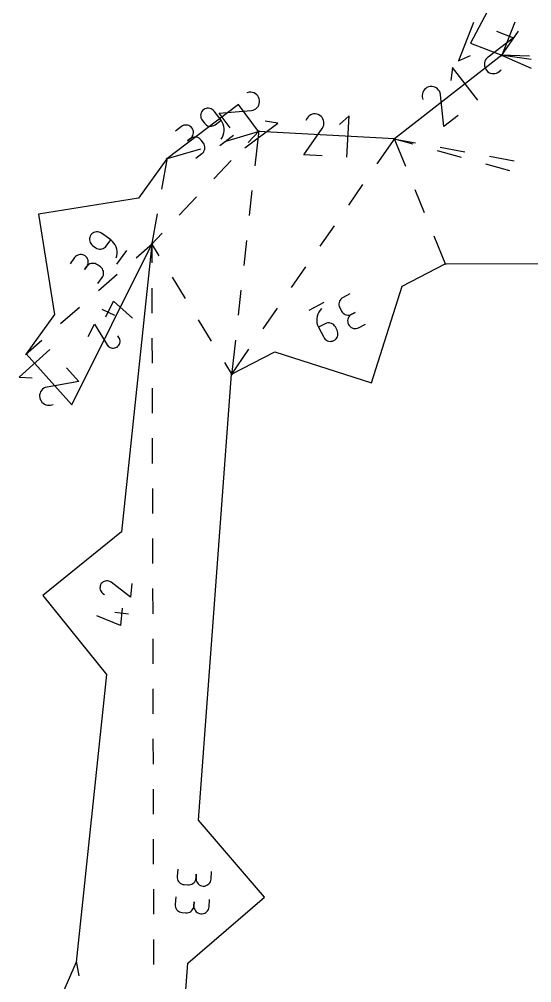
# Model space of a CAD drawing. Extents: x -2 to 214, y 3 to 282.
# Drawn here: x 69.17 to 80.51, y 232.63 to 253.97 of the extents above; entities that cross this region are included whole.
import ezdxf

# ---------------------------------------------------------------- set-up
doc = ezdxf.new("R2010")
doc.units = 0
doc.layers.add('Layer_1', color=7, linetype='CONTINUOUS')

msp = doc.modelspace()

# ---------------------------------------------------------------- linework, layer by layer
at = {"layer": 'Layer_1', "color": 5}
for points in [[(79.959376, 254.954152), (79.154983, 253.433306), (79.848978, 253.167527), (77.472501, 251.31574), (74.464164, 251.478988)], [(74.464192, 251.47902), (74.020824, 252.075419), (72.437367, 250.87868), (71.807225, 250.005795), (69.590877, 249.647856), (69.948816, 247.431508), (69.31867, 246.558627), (70.332928, 245.431632), (72.099946, 248.988818), (71.43068, 242.615827), (69.686064, 241.202811), (71.09908, 239.458194), (70.429818, 233.0852), (69.696831, 231.411633)], [(72.164321, 223.186725), (72.89824, 233.063258), (74.599013, 234.528753), (73.133521, 236.229526), (73.867437, 246.106055), (74.822519, 246.599782), (76.961735, 245.918572), (77.642949, 248.057791), (78.598024, 248.551518), (81.409836, 248.556668)]]:
    msp.add_lwpolyline(points, dxfattribs=at)
at = {"layer": 'Layer_1', "color": 1}
for points in [[(79.22086, 253.897735), (78.893814, 253.043751), (79.156394, 253.160948)], [(80.136707, 253.900723), (79.840903, 253.146904)], [(79.731051, 253.702356), (80.11033, 253.557106), (79.543797, 253.12712), (79.543797, 253.12712), (79.543091, 253.126767), (79.542386, 253.126414), (79.54168, 253.126061), (79.540975, 253.125709), (79.540269, 253.125356), (79.539563, 253.125003), (79.538858, 253.12465), (79.538152, 253.124298), (79.537447, 253.123592), (79.537447, 253.123592), (79.511094, 253.098051), (79.490316, 253.069088), (79.475182, 253.037479), (79.465762, 253.004036), (79.462164, 252.969569), (79.464281, 252.934891), (79.472465, 252.900813), (79.486682, 252.868146), (79.506967, 252.837701), (79.506967, 252.837701), (79.532649, 252.811489), (79.561718, 252.790817), (79.593362, 252.775753), (79.626805, 252.766369), (79.661237, 252.762771), (79.695879, 252.76524), (79.729922, 252.773495), (79.76259, 252.787818), (79.79307, 252.808279), (79.836267, 252.846517)], [(79.836359, 253.14932), (80.217511, 253.698965)], [(80.464265, 253.146925), (79.82683, 253.168303)], [(80.497408, 253.077491), (79.827024, 253.17061)], [(79.828682, 253.176473), (80.50137, 252.881389)], [(79.317405, 252.173671), (78.755331, 252.895003), (78.719962, 252.609641)], [(78.886473, 251.837869), (78.566108, 251.588236), (78.490787, 252.295471), (78.490787, 252.295471), (78.490801, 252.296176), (78.490797, 252.296882), (78.490776, 252.297587), (78.490734, 252.298293), (78.490667, 252.298999), (78.490586, 252.299704), (78.490483, 252.30041), (78.490367, 252.301115), (78.490222, 252.301821), (78.490222, 252.301821), (78.482003, 252.337589), (78.467927, 252.370362), (78.4487, 252.399643), (78.424959, 252.424972), (78.397336, 252.445856), (78.366503, 252.461837), (78.333095, 252.472421), (78.297786, 252.477148), (78.261227, 252.475384), (78.261227, 252.475384), (78.225519, 252.466917), (78.192817, 252.452736), (78.163571, 252.433439), (78.138277, 252.409661), (78.117428, 252.382039), (78.101482, 252.351206), (78.09097, 252.317798), (78.086348, 252.282432), (78.088112, 252.245757), (78.098519, 252.189017)], [(73.833697, 251.560733), (73.591391, 251.886672), (74.30015, 251.945939), (74.30015, 251.945939), (74.300856, 251.945907), (74.301561, 251.945896), (74.302267, 251.9459), (74.302972, 251.945928), (74.303678, 251.945974), (74.304384, 251.946041), (74.305089, 251.946122), (74.305795, 251.946228), (74.3065, 251.946358), (74.3065, 251.946358), (74.342441, 251.953767), (74.375532, 251.967066), (74.405236, 251.985623), (74.431094, 252.0088), (74.452614, 252.035929), (74.4693, 252.066409), (74.48066, 252.09957), (74.486163, 252.134777), (74.485457, 252.171367), (74.485457, 252.171367), (74.477802, 252.207255), (74.464326, 252.240275), (74.445699, 252.269979), (74.422487, 252.295802), (74.395323, 252.317287), (74.364843, 252.333938), (74.331682, 252.345227), (74.296439, 252.350659), (74.259729, 252.349601), (74.202766, 252.340499)], [(73.635817, 251.311873), (73.635817, 251.311873), (73.663263, 251.354979), (73.683795, 251.400721), (73.697412, 251.448331), (73.704115, 251.497054), (73.703921, 251.546114), (73.69683, 251.594752), (73.68286, 251.642211), (73.662046, 251.687712), (73.634353, 251.730508), (73.482732, 251.931118), (73.482732, 251.931118), (73.462412, 251.95352), (73.439129, 251.971441), (73.413517, 251.984811), (73.386248, 251.993525), (73.357955, 251.997476), (73.329345, 251.996418), (73.301052, 251.990597), (73.273747, 251.979731), (73.2481, 251.963715), (73.2481, 251.963715), (73.225769, 251.94343), (73.207883, 251.920147), (73.194548, 251.894535), (73.18587, 251.86723), (73.181954, 251.838938), (73.183012, 251.810292), (73.188868, 251.781964), (73.199734, 251.754659), (73.21575, 251.729012), (73.266303, 251.662129), (73.266303, 251.662129), (73.286623, 251.639727), (73.309942, 251.621806), (73.335589, 251.608436), (73.362894, 251.599758), (73.391187, 251.595807), (73.419797, 251.596865), (73.44809, 251.602686), (73.475359, 251.613551), (73.500971, 251.629497), (73.63455, 251.730455)], [(75.873532, 250.944625), (75.467989, 250.966638), (75.875458, 251.549575), (75.875458, 251.549575), (75.875811, 251.550281), (75.876164, 251.550986), (75.876517, 251.551692), (75.876869, 251.552397), (75.877222, 251.553103), (75.877575, 251.553808), (75.877928, 251.554514), (75.87828, 251.55522), (75.878633, 251.555925), (75.878633, 251.555925), (75.895919, 251.58831), (75.90682, 251.622247), (75.911547, 251.656961), (75.910136, 251.691674), (75.90301, 251.725576), (75.89024, 251.75789), (75.872001, 251.787806), (75.848471, 251.814547), (75.819825, 251.837301), (75.819825, 251.837301), (75.787334, 251.854375), (75.753327, 251.865135), (75.718578, 251.869756), (75.683865, 251.868345), (75.649998, 251.861219), (75.617719, 251.848413), (75.587839, 251.830104), (75.561133, 251.806468), (75.538379, 251.777646), (75.508993, 251.728017)], [(76.41905, 250.91503), (76.468601, 251.82816), (76.254581, 251.636115)], [(73.076378, 250.88909), (73.209954, 250.990048), (73.209954, 250.990048), (73.232355, 251.010368), (73.250277, 251.033652), (73.263612, 251.059263), (73.27229, 251.086533), (73.276206, 251.114791), (73.275147, 251.143366), (73.269327, 251.171588), (73.258496, 251.198822), (73.242551, 251.224363), (73.192001, 251.291247), (73.192001, 251.291247), (73.171787, 251.313542), (73.148539, 251.331393), (73.122963, 251.344692), (73.095728, 251.353371), (73.067471, 251.357322), (73.03886, 251.356263), (73.010568, 251.350443), (72.983263, 251.339577), (72.957616, 251.323596), (72.890732, 251.273047), (72.957616, 251.323596), (72.957616, 251.323596), (72.980017, 251.343916), (72.997938, 251.3672), (73.011273, 251.392847), (73.019951, 251.420152), (73.023867, 251.448444), (73.022809, 251.47709), (73.016953, 251.505383), (73.006052, 251.532688), (72.990036, 251.558335), (72.990036, 251.558335), (72.969786, 251.58063), (72.946574, 251.598481), (72.920997, 251.61178), (72.893728, 251.620459), (72.86547, 251.624375), (72.83686, 251.623316), (72.808567, 251.617495), (72.781262, 251.60663), (72.755615, 251.590614), (72.622039, 251.489656)], [(74.159639, 251.122291), (74.893537, 251.667869), (74.609046, 251.709701)], [(73.609221, 251.173634), (73.909989, 251.400946)], [(73.716733, 251.257623), (74.485464, 251.485317)], [(74.479467, 251.49511), (74.236975, 251.239706)], [(74.46664, 251.501075), (74.380146, 250.722311)], [(77.09052, 250.763731), (77.485159, 251.334017)], [(77.721481, 250.704341), (77.464165, 251.336324)], [(77.450703, 251.319755), (77.938848, 251.230632)], [(77.890186, 251.200117), (77.451144, 251.321691)], [(78.484585, 251.131001), (79.030315, 251.031366)], [(72.441269, 250.900524), (72.317412, 250.206811)], [(72.416091, 250.872376), (73.184822, 251.100076)], [(78.959459, 250.904024), (78.424824, 251.05207)], [(79.576051, 250.931734), (80.121784, 250.832096)], [(73.855012, 250.837387), (73.473049, 250.435076)], [(80.028732, 250.607934), (79.494094, 250.75598)], [(76.459171, 249.85137), (76.774848, 250.307547)], [(74.318911, 250.170948), (74.257669, 249.619584)], [(78.139875, 249.676745), (77.930678, 250.190545)], [(73.091082, 250.032765), (72.709119, 249.63045)], [(72.219904, 249.66069), (72.096044, 248.966974)], [(71.315326, 248.680317), (71.315326, 248.680317), (71.328872, 248.729582), (71.335046, 248.779335), (71.333988, 248.828844), (71.326085, 248.877382), (71.31148, 248.924217), (71.29042, 248.968628), (71.263115, 249.009886), (71.229848, 249.047259), (71.190802, 249.080032), (70.986911, 249.227221), (70.986911, 249.227221), (70.960911, 249.242673), (70.933359, 249.252974), (70.904925, 249.258231), (70.87628, 249.258541), (70.848093, 249.254025), (70.820999, 249.244783), (70.79567, 249.230883), (70.772775, 249.212468), (70.752949, 249.189643), (70.752949, 249.189643), (70.737567, 249.163679), (70.727337, 249.136162), (70.722151, 249.107764), (70.721886, 249.079118), (70.726437, 249.050931), (70.735751, 249.023803), (70.74965, 248.998473), (70.7681, 248.975543), (70.790925, 248.955717), (70.858902, 248.906645), (70.858902, 248.906645), (70.884902, 248.891193), (70.912453, 248.880928), (70.940887, 248.875707), (70.969533, 248.875421), (70.99772, 248.879972), (71.024813, 248.88925), (71.050143, 248.903114), (71.073038, 248.921494), (71.092829, 248.944283), (71.190837, 249.080035)], [(72.327156, 249.228139), (72.084671, 248.972727)], [(75.827819, 248.939005), (76.143499, 249.395186)], [(71.75368, 248.686265), (72.116653, 249.003419)], [(72.088346, 249.007737), (72.258766, 248.729784)], [(72.099893, 249.011011), (72.100951, 248.569711)], [(74.19643, 249.068221), (74.135195, 248.516857)], [(78.606396, 248.530965), (78.349076, 249.162945)], [(71.33053, 248.540363), (71.551207, 248.846038)], [(70.904858, 248.111777), (71.002867, 248.247533), (71.002867, 248.247533), (71.018283, 248.273533), (71.028549, 248.301049), (71.03377, 248.329448), (71.034052, 248.358058), (71.029502, 248.38621), (71.020224, 248.413268), (71.006359, 248.438562), (70.988015, 248.461387), (70.965261, 248.481142), (70.897284, 248.530214), (70.897284, 248.530214), (70.87139, 248.545559), (70.843944, 248.55579), (70.815581, 248.561011), (70.78697, 248.56129), (70.758783, 248.556739), (70.731725, 248.547461), (70.706396, 248.533561), (70.683501, 248.515146), (70.663675, 248.492322), (70.614603, 248.424345), (70.663675, 248.492322), (70.663675, 248.492322), (70.679126, 248.518321), (70.689392, 248.545873), (70.694613, 248.574307), (70.694871, 248.602953), (70.690285, 248.63114), (70.680971, 248.658233), (70.667037, 248.683563), (70.648586, 248.706458), (70.625726, 248.726284), (70.625726, 248.726284), (70.599832, 248.741665), (70.572386, 248.751896), (70.544023, 248.757081), (70.515413, 248.75736), (70.487261, 248.752809), (70.460168, 248.743531), (70.434838, 248.729632), (70.411943, 248.711217), (70.392117, 248.688392), (70.294108, 248.552633)], [(75.196474, 248.026641), (75.512147, 248.482821)], [(70.918183, 247.956234), (71.335931, 248.321249)], [(72.548739, 248.256846), (72.838708, 247.783909)], [(72.102373, 248.014953), (72.103784, 247.460203)], [(74.07396, 247.96549), (74.012717, 247.414127)], [(71.084838, 247.377837), (71.256017, 247.722434), (71.670294, 247.345064)], [(76.482765, 247.882415), (76.334027, 247.805527), (76.334027, 247.805527), (76.308521, 247.789299), (76.286931, 247.769367), (76.269433, 247.746366), (76.256275, 247.720966), (76.247596, 247.693767), (76.243645, 247.665439), (76.244704, 247.636617), (76.250771, 247.607936), (76.262166, 247.580067), (76.300665, 247.505595), (76.300665, 247.505595), (76.316822, 247.480195), (76.336683, 247.458676), (76.359649, 247.441249), (76.385049, 247.42809), (76.412248, 247.419447), (76.440612, 247.415496), (76.469469, 247.416554), (76.49822, 247.422657), (76.526231, 247.434087), (76.600702, 247.472586), (76.526231, 247.434087), (76.526231, 247.434087), (76.500725, 247.417859), (76.479135, 247.397927), (76.461673, 247.374926), (76.448514, 247.349491), (76.439871, 247.322257), (76.435955, 247.293893), (76.437013, 247.265001), (76.443116, 247.236249), (76.454546, 247.208239), (76.454546, 247.208239), (76.470704, 247.182839), (76.490565, 247.161319), (76.513531, 247.143892), (76.538931, 247.130734), (76.56613, 247.122091), (76.594493, 247.118139), (76.623351, 247.119198), (76.652102, 247.125301), (76.680077, 247.136731), (76.828815, 247.213622)], [(70.082685, 247.226199), (70.500437, 247.591214)], [(70.998178, 247.549668), (71.273807, 247.412751)], [(74.565122, 247.114277), (74.880794, 247.570461)], [(75.909445, 247.692169), (75.574546, 247.51904)], [(75.859837, 247.56042), (75.859837, 247.56042), (75.825477, 247.522582), (75.797501, 247.480975), (75.776053, 247.436352), (75.761201, 247.389475), (75.753087, 247.341084), (75.751676, 247.291946), (75.757391, 247.242815), (75.770232, 247.194442), (75.790269, 247.147575), (75.905744, 246.924196), (75.905744, 246.924196), (75.921972, 246.89869), (75.941904, 246.877065), (75.964905, 246.859532), (75.99034, 246.846338), (76.017539, 246.83766), (76.045903, 246.833674), (76.07476, 246.834732), (76.103511, 246.840835), (76.131522, 246.852265), (76.131522, 246.852265), (76.156993, 246.868457), (76.178547, 246.888389), (76.19601, 246.91139), (76.209168, 246.936826), (76.217811, 246.96406), (76.221763, 246.992459), (76.220704, 247.021351), (76.214601, 247.050103), (76.203171, 247.078113), (76.164669, 247.152585), (76.164669, 247.152585), (76.148441, 247.17809), (76.128509, 247.199716), (76.105508, 247.217214), (76.080073, 247.230407), (76.052838, 247.239086), (76.024475, 247.243037), (75.995618, 247.241979), (75.966902, 247.235911), (75.938962, 247.224516), (75.790227, 247.147625)], [(73.128678, 247.310971), (73.418647, 246.83803)], [(70.694313, 246.937972), (70.83123, 247.213601), (71.114736, 246.755233), (71.114736, 246.755233), (71.114962, 246.754881), (71.115191, 246.754528), (71.115438, 246.754175), (71.115703, 246.753822), (71.115978, 246.75347), (71.116274, 246.753117), (71.116585, 246.752764), (71.116927, 246.752411), (71.11728, 246.752058), (71.11728, 246.752058), (71.134636, 246.730327), (71.154992, 246.712547), (71.177746, 246.69886), (71.202299, 246.68937), (71.228017, 246.684149), (71.254334, 246.683443), (71.280616, 246.687183), (71.306298, 246.695543), (71.330746, 246.708667), (71.330746, 246.708667), (71.352371, 246.726165), (71.37008, 246.74659), (71.383733, 246.76938), (71.393223, 246.793933), (71.398408, 246.819651), (71.399114, 246.845933), (71.395339, 246.872215), (71.386908, 246.897897), (71.373679, 246.92238), (71.347961, 246.957721)], [(69.301963, 246.544025), (69.664936, 246.86118)], [(72.105146, 246.90545), (72.106557, 246.3507)], [(73.951479, 246.862764), (73.864988, 246.084003)], [(69.847132, 246.654932), (69.167406, 246.043197), (69.454553, 246.028134)], [(73.854807, 246.087813), (74.249442, 246.658096)], [(70.212602, 246.248849), (70.484287, 245.946967), (69.784168, 245.821762), (69.784168, 245.821762), (69.783462, 245.821727), (69.782757, 245.821674), (69.782051, 245.8216), (69.781346, 245.821508), (69.78064, 245.821399), (69.779934, 245.821265), (69.779229, 245.82111), (69.778523, 245.820933), (69.777818, 245.820729), (69.777818, 245.820729), (69.742716, 245.810004), (69.711037, 245.793671), (69.683168, 245.772398), (69.659567, 245.746892), (69.640693, 245.717859), (69.626935, 245.685967), (69.61875, 245.651889), (69.616634, 245.616336), (69.620867, 245.579982), (69.620867, 245.579982), (69.631838, 245.544952), (69.648313, 245.513307), (69.669656, 245.485473), (69.695162, 245.461908), (69.724196, 245.443069), (69.756087, 245.429346), (69.790165, 245.421197), (69.825767, 245.419081), (69.862234, 245.42342), (69.918093, 245.437813)], [(73.708616, 246.365093), (73.879036, 246.087143)], [(72.107912, 245.795946), (72.109323, 245.241192)], [(72.110681, 244.686442), (72.112092, 244.131685)], [(72.113447, 243.576935), (72.114858, 243.022181)], [(72.116219, 242.467428), (72.117631, 241.912678)], [(71.659199, 241.47433), (71.627061, 241.168249), (71.201445, 241.498894), (71.201445, 241.498894), (71.201093, 241.499247), (71.20074, 241.499599), (71.200387, 241.499952), (71.200034, 241.500301), (71.199682, 241.500644), (71.199329, 241.500982), (71.198976, 241.501321), (71.198623, 241.501663), (71.19827, 241.502005), (71.19827, 241.502005), (71.174423, 241.516328), (71.149164, 241.525888), (71.123058, 241.530792), (71.096741, 241.531138), (71.070812, 241.527046), (71.04587, 241.518614), (71.022552, 241.505949), (71.00142, 241.489157), (70.983076, 241.468343), (70.983076, 241.468343), (70.96893, 241.444425), (70.959475, 241.419096), (70.954642, 241.39299), (70.954325, 241.366673), (70.958452, 241.340779), (70.966919, 241.315873), (70.979619, 241.292554), (70.996482, 241.271423), (71.017437, 241.253114), (71.053879, 241.228984)], [(72.118985, 241.357924), (72.120396, 240.80317)], [(71.44669, 240.925849), (71.406508, 240.54318), (70.886588, 240.752289)], [(71.587861, 240.795053), (71.28178, 240.827191)], [(72.121751, 240.248417), (72.123162, 239.693667)], [(72.12452, 239.138913), (72.125931, 238.584159)], [(72.12729, 238.029409), (72.128701, 237.474655)], [(72.130059, 236.919902), (72.13147, 236.365148)], [(72.132825, 235.810398), (72.134236, 235.255641)], [(72.675235, 235.149363), (72.662817, 234.982386), (72.662817, 234.982386), (72.66317, 234.952153), (72.668814, 234.923321), (72.679256, 234.896386), (72.694002, 234.871858), (72.712629, 234.850246), (72.734678, 234.83205), (72.759725, 234.817777), (72.787312, 234.807931), (72.817016, 234.80302), (72.900617, 234.796808), (72.900617, 234.796808), (72.930709, 234.797266), (72.959461, 234.802925), (72.986342, 234.813339), (73.010825, 234.828074), (73.03245, 234.846701), (73.050654, 234.868778), (73.064941, 234.893874), (73.074819, 234.921557), (73.079758, 234.951384), (73.085967, 235.034989), (73.079758, 234.951384), (73.079758, 234.951384), (73.080111, 234.921155), (73.08579, 234.892319), (73.096233, 234.865384), (73.111014, 234.840855), (73.129676, 234.819237), (73.151795, 234.801037), (73.176913, 234.786757), (73.204606, 234.776904), (73.234451, 234.771986), (73.234451, 234.771986), (73.264543, 234.772445), (73.293294, 234.7781), (73.320176, 234.788517), (73.344659, 234.803253), (73.366284, 234.821876), (73.384487, 234.843956), (73.398775, 234.869049), (73.408653, 234.896732), (73.413591, 234.926563), (73.426009, 235.09354)], [(72.135598, 234.700891), (72.137009, 234.146137)], [(72.629469, 234.533434), (72.617051, 234.366457), (72.617051, 234.366457), (72.617404, 234.336228), (72.623048, 234.307392), (72.633455, 234.280457), (72.648201, 234.255929), (72.666828, 234.234318), (72.688877, 234.216121), (72.713924, 234.201848), (72.741511, 234.192002), (72.771215, 234.187091), (72.854823, 234.180879), (72.854823, 234.180879), (72.884915, 234.181337), (72.913667, 234.186996), (72.940548, 234.19741), (72.965066, 234.212145), (72.986692, 234.230772), (73.004895, 234.252849), (73.019182, 234.277946), (73.02906, 234.305624), (73.033999, 234.335459), (73.040208, 234.419064), (73.033999, 234.335459), (73.033999, 234.335459), (73.034352, 234.305226), (73.040032, 234.27639), (73.050474, 234.249455), (73.065255, 234.224927), (73.083917, 234.203308), (73.106036, 234.185109), (73.131154, 234.170828), (73.158847, 234.160975), (73.188692, 234.156054), (73.188692, 234.156054), (73.218784, 234.156512), (73.247535, 234.162171), (73.274417, 234.172588), (73.298935, 234.187324), (73.32056, 234.205947), (73.338764, 234.228027), (73.353051, 234.253121), (73.362929, 234.280803), (73.367868, 234.310634), (73.380286, 234.477611)], [(72.138363, 233.591384), (72.139774, 233.036633)], [(70.425983, 233.107058), (70.48319, 232.780608)]]:
    msp.add_lwpolyline(points, dxfattribs=at)

doc.saveas('drawing.dxf')
